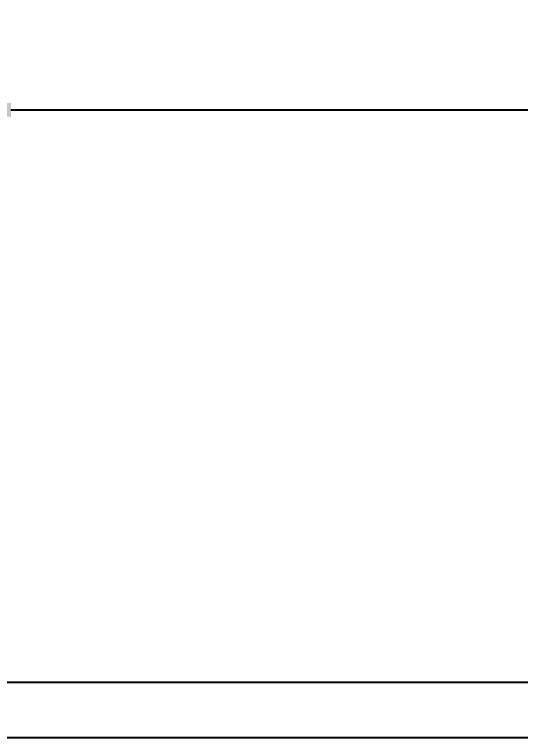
# Model space of a CAD drawing. Header units: millimetres. Extents: x -973 to 28250, y -35942 to 8545.
# Drawn here: x 23217 to 24135, y -7100 to -5787 of the extents above; entities that cross this region are included whole.
import ezdxf

# ---------------------------------------------------------------- set-up
doc = ezdxf.new("R2010")
doc.units = ezdxf.units.MM
for name, color, linetype in [('R02_AKS', 8, 'Continuous'), ('R02_DUVAR', 7, 'Continuous'), ('R02_OLCU', 4, 'Continuous')]:
    doc.layers.add(name, color=color, linetype=linetype)
doc.styles.get("Standard").update_dxf_attribs({"font": 'Arial.ttf'})
doc.dimstyles.new('ISO-25', dxfattribs={"dimtxt": 12, "dimasz": 3, "dimexe": 1.25, "dimexo": 0.625, "dimgap": 4, "dimtad": 1, "dimtxsty": 'Standard', "dimcen": 2.5, "dimadec": 0, "dimazin": 0, "dimtfac": 1, "dimtmove": 0, "dimatfit": 3, "dimfxl": 1, "dimarcsym": 0})

# ---------------------------------------------------------------- blocks, each defined once
blk = doc.blocks.new('R02_CK_D01_H_1_1_P')
blk.add_lwpolyline([(0, 0), (1255, 0), (1255, 100), (0, 100)], close=True)
blk = doc.blocks.new('*D317')
at = {"layer": 'Defpoints', "color": 0, "transparency": 16777216}
for p in [(27900, -5960), (23130, -7000), (27900, -7000)]:
    blk.add_point(p, dxfattribs=at)
at = {"layer": 'R02_OLCU', "color": 4, "lineweight": -2, "transparency": 16777216}
for p, q in [((23130, -6940), (23130, -5915)), ((27900, -6940), (27900, -5915)), ((23210, -5960), (27820, -5960))]:
    blk.add_line(p, q, dxfattribs=at)
at = {"layer": 'R02_OLCU', "color": 4, "transparency": 16777216}
for points in [[(23210, -5946.7), (23210, -5973.3), (23130, -5960)], [(27820, -5946.7), (27820, -5973.3), (27900, -5960)]]:
    blk.add_solid(points, dxfattribs=at)
at = {"layer": 'R02_OLCU', "color": 4, "transparency": 16777216, "insert": (25515, -5858.8), "char_height": 110, "attachment_point": 5}
blk.add_mtext('4770', dxfattribs=at)

msp = doc.modelspace()

# ---------------------------------------------------------------- linework, layer by layer
at = {"layer": 'R02_AKS'}
msp.add_line((15320, -7100), (28250, -7100), dxfattribs=at)

# ---------------------------------------------------------------- block references
at = {"layer": 'R02_DUVAR'}
msp.add_blockref('R02_CK_D01_H_1_1_P', (23130, -7100), dxfattribs=at)

# ---------------------------------------------------------------- dimensions: what is measured, and where the dimension line sits
at = {"layer": 'R02_OLCU'}
dim = msp.add_linear_dim(base=(27900, -5960), p1=(23130, -7000), p2=(27900, -7000), dimstyle='ISO-25', override={"dimtxt": 110, "dimasz": 80, "dimexe": 45, "dimexo": 60, "dimgap": 45, "dimdec": 1, "dimclrd": 4, "dimclre": 4, "dimclrt": 4, "dimtix": 1, "dimatfit": 1}, dxfattribs=at)
dim.commit()
dim.dimension.update_dxf_attribs({"geometry": '*D317', "text_midpoint": (25515, -5858.84)})

doc.saveas('drawing.dxf')
